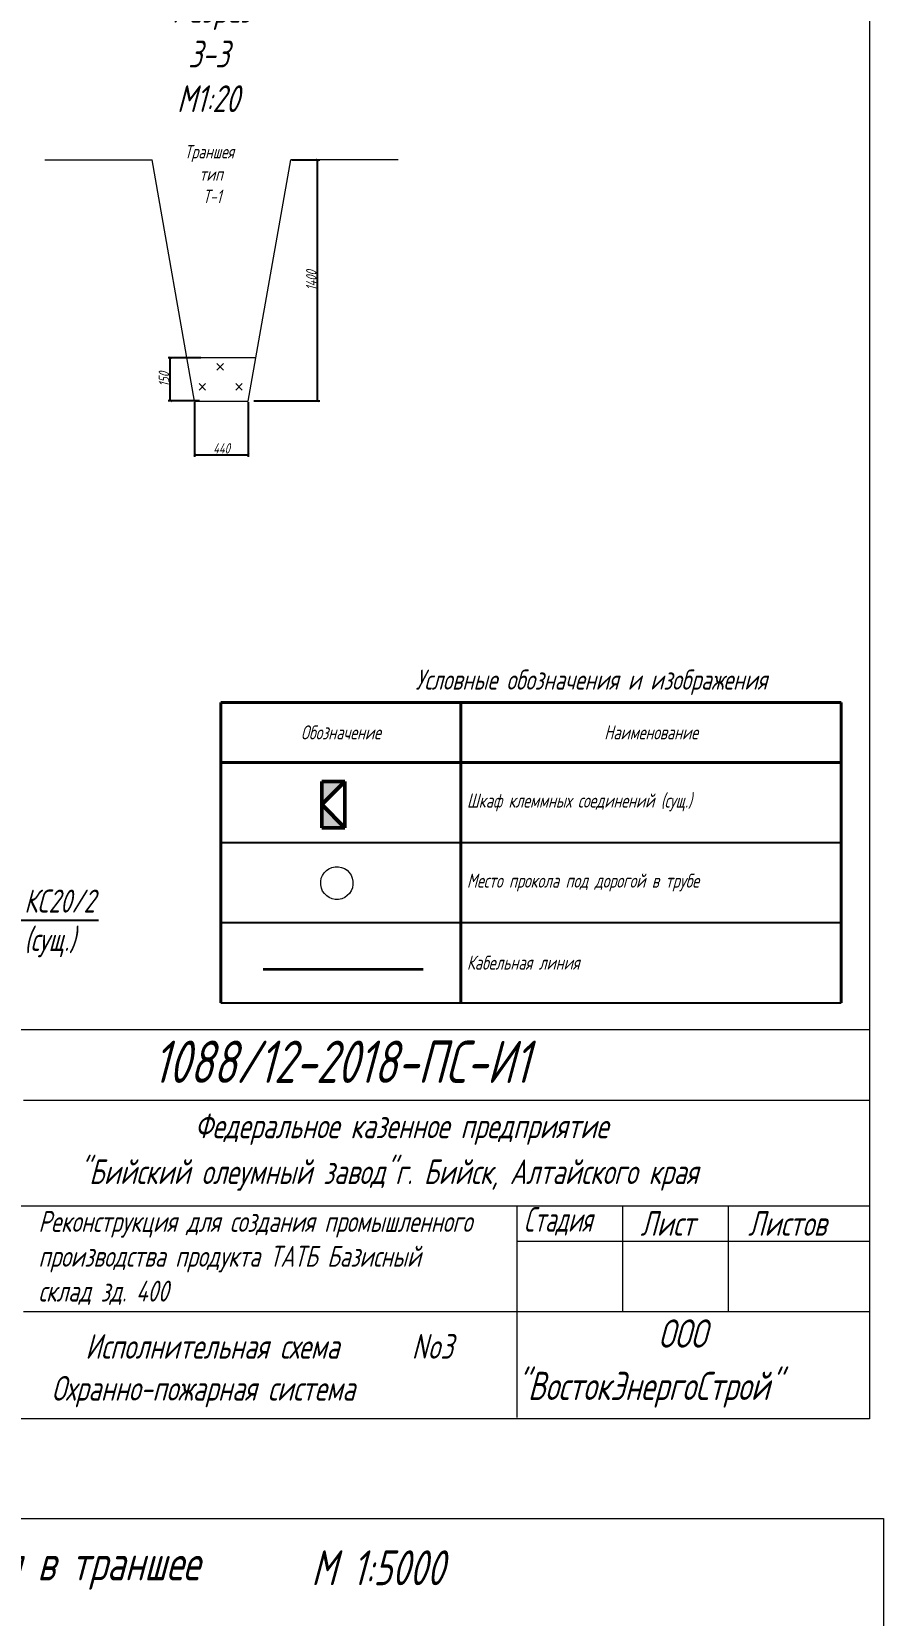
# Model space of a CAD drawing. Header units: millimetres. Extents: x 13096 to 18634, y -492 to 9335.
# Drawn here: x 17040 to 17529, y 5014 to 5924 of the extents above; entities that cross this region are included whole.
import ezdxf
from ezdxf import colors
from ezdxf.entities.mleader import LeaderData, LeaderLine
from ezdxf.enums import TextEntityAlignment as Align
from ezdxf.math import Vec2, Vec3

# ---------------------------------------------------------------- set-up
doc = ezdxf.new("R2010")
doc.units = ezdxf.units.MM
doc.layers.get('Defpoints').update_dxf_attribs({"color": 33})
for name, color, linetype, lineweight in [('ИИ_ОФОРМЛЕНИЕ_025', 7, 'Continuous', 25), ('Линия выноска', 137, 'Continuous', 20), ('Линия связи (Вновь)', 3, 'Continuous', 60), ('Размерная', 4, 'Continuous', 25), ('Рамка толстая', 7, 'Continuous', 60), ('Строительный', 251, 'Continuous', 13), ('ТаБлица', 253, 'Continuous', 25), ('текст', 7, 'Continuous', 25), ('Щиты пульты (Вновь)', 5, 'Continuous', 50), ('Элемент эл. схем', 7, 'Continuous', 35)]:
    doc.layers.add(name, color=color, linetype=linetype, lineweight=lineweight)
doc.styles.add('Simplex', font='simplex.shx', dxfattribs={"width": 0.7, "oblique": 15})
doc.styles.get("Standard").update_dxf_attribs({"font": 'arial.ttf'})
doc.dimstyles.new('Simplex', dxfattribs={"dimtxt": 2.5, "dimasz": 2.5, "dimexe": 1.25, "dimexo": 0.625, "dimtad": 1, "dimtxsty": 'Simplex', "dimcen": 2.5, "dimclrt": 2, "dimadec": 0, "dimazin": 0, "dimtfac": 1, "dimtmove": 0, "dimatfit": 3, "dimfxl": 1, "dimarcsym": 0})

# ---------------------------------------------------------------- blocks, each defined once
blk = doc.blocks.new('_None')
blk = doc.blocks.new('_ArchTick')
at = {"color": 0, "linetype": 'ByBlock', "const_width": 0.15}
blk.add_lwpolyline([(-0.5, -0.5), (0.5, 0.5)], dxfattribs=at)
blk = doc.blocks.new('*D162')
at = {"layer": 'Defpoints', "color": 0, "lineweight": 80, "transparency": 16777216}
for p in [(17188.95, 5850.21), (17204.35, 5850.21), (17167.07, 5711.75)]:
    blk.add_point(p, dxfattribs=at)
at = {"layer": 'Размерная', "color": 0, "lineweight": -2, "transparency": 16777216}
for p, q in [((17189.57, 5850.21), (17205.6, 5850.21)), ((17204.35, 5711.75), (17204.35, 5850.21)), ((17167.69, 5711.75), (17205.6, 5711.75))]:
    blk.add_line(p, q, dxfattribs=at)
at = {"layer": 'Размерная', "color": 0, "lineweight": -2, "transparency": 16777216, "xscale": 1.5, "yscale": 1.5, "zscale": 1.5}
for p, rotation in [((17204.35, 5850.21), 90), ((17204.35, 5711.75), 270)]:
    blk.add_blockref('_ArchTick', p, dxfattribs=dict(at, rotation=rotation))
at = {"layer": 'Размерная', "color": 2, "lineweight": 20, "transparency": 16777216, "insert": (17200.72, 5780.98), "char_height": 2, "attachment_point": 5, "rotation": 90, "style": 'Simplex'}
blk.add_mtext('{\\H3x;1400}', dxfattribs=at)
blk = doc.blocks.new('*D163')
at = {"layer": 'Defpoints', "color": 0, "lineweight": 80, "transparency": 16777216}
for p in [(17133.71, 5711.61), (17164.51, 5711.61), (17164.51, 5680.86)]:
    blk.add_point(p, dxfattribs=at)
at = {"layer": 'Размерная', "color": 0, "lineweight": -2, "transparency": 16777216}
for p, q in [((17133.71, 5710.99), (17133.71, 5679.61)), ((17164.51, 5710.99), (17164.51, 5679.61)), ((17133.71, 5680.86), (17164.51, 5680.86))]:
    blk.add_line(p, q, dxfattribs=at)
at = {"layer": 'Размерная', "color": 0, "lineweight": -2, "transparency": 16777216, "xscale": 1.5, "yscale": 1.5, "zscale": 1.5, "rotation": 180}
blk.add_blockref('_ArchTick', (17133.71, 5680.86), dxfattribs=at)
at = {"layer": 'Размерная', "color": 0, "lineweight": -2, "transparency": 16777216, "xscale": 1.5, "yscale": 1.5, "zscale": 1.5}
blk.add_blockref('_ArchTick', (17164.51, 5680.86), dxfattribs=at)
at = {"layer": 'Размерная', "color": 2, "lineweight": 20, "transparency": 16777216, "insert": (17149.11, 5684.49), "char_height": 2, "attachment_point": 5, "style": 'Simplex'}
blk.add_mtext('{\\H3x;440}', dxfattribs=at)
blk = doc.blocks.new('*T164')
at = {"layer": 'ТаБлица', "color": 0, "linetype": 'ByBlock', "lineweight": 40, "transparency": 16777216}
for p, q in [((0, 0), (356.5, 0)), ((0, 0), (0, -172.5)), ((138, 0), (138, -172.5)), ((356.5, 0), (356.5, -172.5)), ((0, -34.5), (356.5, -34.5))]:
    blk.add_line(p, q, dxfattribs=at)
at = {"layer": 'ТаБлица', "color": 5, "linetype": 'ByBlock', "lineweight": 25, "transparency": 16777216}
for p, q in [((0, -80.5), (356.5, -80.5)), ((0, -126.5), (356.5, -126.5)), ((0, -172.5), (356.5, -172.5))]:
    blk.add_line(p, q, dxfattribs=at)
at = {"layer": 'ТаБлица', "color": 2, "lineweight": 20, "transparency": 16777216, "char_height": 8.05, "style": 'Simplex'}
for s, insert, width, attachment_point in [('Обозначение', (69, -17.25), 138, 5), ('Наименование', (247.25, -17.25), 218.5, 5), ('Шкаф клеммных соединений (сущ.)', (141.45, -57.5), 211.6, 4), ('Место прокола под дорогой в трубе', (141.45, -103.5), 211.6, 4), ('Кабельная линия', (141.45, -149.5), 211.6, 4)]:
    blk.add_mtext(s, dxfattribs=dict(at, insert=insert, width=width, attachment_point=attachment_point))
blk = doc.blocks.new('A$C4BB167BF')
at = {"layer": 'Щиты пульты (Вновь)', "true_color": 0xc7c8ca}
h = blk.add_hatch(color=9, dxfattribs=at)
h.paths.add_polyline_path([(0, 3), (0, 0), (3, 3)])
h.paths.add_polyline_path([(6, 3), (3, 3), (6, 0)])
at = {"layer": 'Щиты пульты (Вновь)', "color": 252, "true_color": 0x939598}
for p, q in [((0, 3), (0, 0)), ((6, 3), (0, 3)), ((0, 0), (3, 3)), ((3, 3), (6, 0)), ((6, 0), (6, 3)), ((0, 0), (6, 0))]:
    blk.add_line(p, q, dxfattribs=at)
blk = doc.blocks.new('*D209')
at = {"layer": 'Defpoints', "color": 0, "lineweight": 80, "transparency": 16777216}
for p in [(17119.68, 5736.55), (17137.87, 5736.55), (17137.13, 5711.79)]:
    blk.add_point(p, dxfattribs=at)
at = {"layer": 'Размерная', "color": 0, "lineweight": -2, "transparency": 16777216}
for p, q in [((17137.25, 5736.55), (17118.43, 5736.55)), ((17119.68, 5711.79), (17119.68, 5736.55)), ((17136.5, 5711.79), (17118.43, 5711.79))]:
    blk.add_line(p, q, dxfattribs=at)
at = {"layer": 'Размерная', "color": 0, "lineweight": -2, "transparency": 16777216, "xscale": 1.5, "yscale": 1.5, "zscale": 1.5}
for p, rotation in [((17119.68, 5736.55), 90), ((17119.68, 5711.79), 270)]:
    blk.add_blockref('_ArchTick', p, dxfattribs=dict(at, rotation=rotation))
at = {"layer": 'Размерная', "color": 2, "lineweight": 20, "transparency": 16777216, "insert": (17116.06, 5724.17), "char_height": 2, "attachment_point": 5, "rotation": 90, "style": 'Simplex'}
blk.add_mtext('{\\H3x;150}', dxfattribs=at)

msp = doc.modelspace()

# ---------------------------------------------------------------- linework, layer by layer
at = {"color": 18, "lineweight": 20, "true_color": 0x000000}
for p, q in [((16772.05046, 5350.65102), (17521.30046, 5350.65102)), ((17035.30046, 5310.15102), (17521.30046, 5310.15102)), ((16772.05046, 5249.40102), (17521.30046, 5249.40102)), ((17318.80046, 5249.40102), (17318.80046, 5127.90102)), ((17379.55046, 5249.40102), (17379.55046, 5188.65102)), ((17440.30046, 5249.40102), (17440.30046, 5188.65102)), ((17318.80046, 5229.15102), (17521.30046, 5229.15102)), ((17035.30046, 5188.65102), (17521.30046, 5188.65102))]:
    msp.add_line(p, q, dxfattribs=at)
msp.add_ellipse((17215.39755, 5434.78781), major_axis=(1.01119, -9.36317), ratio=0.990291513, start_param=-7.853981634, end_param=-1.570796327, dxfattribs=at)
at = {"layer": 'Линия связи (Вновь)', "color": 18, "lineweight": 35, "true_color": 0x000000}
msp.add_line((17172.99685, 5385.42369), (17264.99685, 5385.42369), dxfattribs=at)
at = {"layer": 'Рамка толстая', "color": 18, "lineweight": 20, "true_color": 0x000000}
for p, q in [((17521.44636, 6460.09768), (17521.44636, 5126.97268)), ((17521.44636, 5126.97268), (16552.82136, 5126.97268)), ((16560.76082, 5069.83776), (17529.38582, 5069.83776)), ((17529.38582, 5069.83776), (17529.38582, 3736.71276))]:
    msp.add_line(p, q, dxfattribs=at)
at = {"layer": 'Строительный', "color": 18, "lineweight": 20, "true_color": 0x000000}
for p, q in [((17146.46618, 5733.16833), (17150.20819, 5729.42632)), ((17150.20819, 5733.16833), (17146.46618, 5729.42632)), ((17136.26282, 5721.66677), (17140.00483, 5717.92476)), ((17140.00483, 5721.66677), (17136.26282, 5717.92476)), ((17157.29728, 5721.66677), (17161.03929, 5717.92476)), ((17161.03929, 5721.66677), (17157.29728, 5717.92476))]:
    msp.add_line(p, q, dxfattribs=at)
at = {"layer": 'Элемент эл. схем', "color": 18, "lineweight": 20, "true_color": 0x000000}
for p, q in [((17047.66816, 5850.21177), (17109.26816, 5850.21177)), ((17133.70708, 5711.61177), (17109.26816, 5850.21177)), ((17164.50708, 5711.61177), (17188.946, 5850.21177)), ((17250.546, 5850.21177), (17188.946, 5850.21177)), ((17128.97111, 5736.64795), (17168.61076, 5736.68126)), ((17133.70708, 5711.61177), (17164.50708, 5711.61177))]:
    msp.add_line(p, q, dxfattribs=at)

# ---------------------------------------------------------------- block references
msp.add_blockref('*T164', (17148.69634, 5538.58029))
at = {"color": 18, "lineweight": 20, "true_color": 0x000000, "xscale": 4.41, "yscale": 4.41, "zscale": 4.41, "rotation": 90}
msp.add_blockref('A$C4BB167BF', (17219.98803, 5466.60748), dxfattribs=at)

# ---------------------------------------------------------------- texts
at = {"color": 18, "lineweight": 20, "true_color": 0x000000, "style": 'Simplex', "oblique": 15}
for s, height, width, p in [('1088/12-2018-ПС-И1', 24.3, 0.7, (17109.80488, 5319.98673)), ('Федеральное казенное предприятие', 14.175, 0.7, (17133.65098, 5288.21352)), ('"Бийский олеумный завод"г. Бийск, Алтайского края', 14.175, 0.7, (17067.17992, 5261.88852)), ('Стадия', 14.175, 0.6, (17322.75223, 5234.55102)), ('Лист', 14.175, 0.7, (17389.84421, 5232.18852)), ('Листов', 14.175, 0.7, (17451.69195, 5232.18852)), ('ООО', 16.2, 0.7, (17400.06007, 5167.91887)), ('Исполнительная схема ', 14.175, 0.7, (17070.88643, 5161.56989)), ('No3', 14.175, 0.7, (17258.46893, 5161.56989)), ('Охранно-пожарная система', 14.175, 0.7, (17051.46198, 5137.48938)), ('"ВостокЭнергоСтрой"', 16.2, 0.7, (17318.40633, 5137.83316))]:
    msp.add_text(s, height=height, dxfattribs=dict(at, width=width)).set_placement(p)
at = {"layer": 'ИИ_ОФОРМЛЕНИЕ_025', "color": 18, "lineweight": 20, "true_color": 0x000000, "insert": (17043.96095, 5246.40331), "char_height": 12, "attachment_point": 1}
msp.add_mtext_dynamic_manual_height_columns('{\\Fsimplex|c204;\\Q15;\\W0.7;\\C2;Реконструкция для создания промышленного производства продукта ТАТБ Базисный склад зд. 400}', width=276.2589272, gutter_width=12.5, heights=[0], dxfattribs=at)
at = {"layer": 'ТаБлица', "color": 18, "lineweight": 20, "true_color": 0x000000, "insert": (17361.57821, 5550.08029), "char_height": 11.5, "width": 425.2362496, "attachment_point": 5, "style": 'Simplex'}
msp.add_mtext('Условные обозначения и изображения', dxfattribs=at)
at = {"layer": 'текст', "color": 18, "lineweight": 20, "true_color": 0x000000, "style": 'Simplex', "oblique": 15, "width": 0.7}
for s, p in [('укладки кабеля в траншее', (17013.30811, 5034.26752)), ('М 1:5000', (17238.81024, 5031.48899))]:
    msp.add_text(s, height=20, dxfattribs=at).set_placement(p, align=Align.CENTER)
at = {"layer": 'текст', "color": 18, "lineweight": 20, "true_color": 0x000000, "attachment_point": 1, "style": 'Simplex'}
for s, width, insert, char_height in [('\\pi6.9573;Разрез \\P\\pi16.121;3-3\\P\\pi9.7045;М1:20', 65.8694283, (17113.8291, 5944.37217), 15.4), ('\\pi-3.6664;Траншея\\P\\pi4.951;тип \\P\\pi6.8981;Т-1', 25.8694283, (17131.53089, 5858.72534), 7.7)]:
    msp.add_mtext_dynamic_manual_height_columns(s, width=width, gutter_width=12.5, heights=[0], dxfattribs=dict(at, insert=insert, char_height=char_height))

# ---------------------------------------------------------------- dimensions: what is measured, and where the dimension line sits
at = {"layer": 'Размерная', "color": 18, "lineweight": 20, "true_color": 0x000000}
for base, p1, p2, text, picture, middle in [((17204.346, 5850.21177), (17167.06922, 5711.74628), (17188.946, 5850.21177), '{\\H3x;1400}', '*D162', (17200.721, 5780.97903)), ((17119.68219, 5736.54901), (17137.1272, 5711.79416), (17137.87249, 5736.54901), '{\\H3x;150}', '*D209', (17116.05719, 5724.17158))]:
    dim = msp.add_linear_dim(base=base, p1=p1, p2=p2, angle=90, text=text, dimstyle='Simplex', override={"dimtxt": 2, "dimasz": 1.5, "dimlfac": 20, "dimrnd": 1, "dimtxsty": 'Simplex', "dimblk1": 'ArchTick', "dimblk2": 'ArchTick', "dimsah": 1}, dxfattribs=at)
    dim.commit()
    dim.dimension.update_dxf_attribs({"geometry": picture, "text_midpoint": middle})
dim = msp.add_linear_dim(base=(17164.50708, 5680.86439), p1=(17133.70708, 5711.61177), p2=(17164.50708, 5711.61177), text='{\\H3x;440}', dimstyle='Simplex', override={"dimtxt": 2, "dimasz": 1.5, "dimlfac": 20, "dimrnd": 1, "dimtxsty": 'Simplex', "dimblk1": 'ArchTick', "dimblk2": 'ArchTick', "dimsah": 1}, dxfattribs=at)
dim.commit()
dim.dimension.update_dxf_attribs({"geometry": '*D163', "text_midpoint": (17149.10708, 5684.48939)})

# ---------------------------------------------------------------- leaders
at = {"layer": 'Линия выноска', "color": 18, "lineweight": 20, "true_color": 0x000000}
ml = msp.add_multileader_mtext('Standard', dxfattribs=at)
ml.set_content('КС20/2\\P(сущ.)', color=2, style='Simplex')
ml.set_leader_properties()
ml.set_arrow_properties(name='NONE')
ml.build(insert=Vec2(0, 0))
ml.multileader.update_dxf_attribs({"text_left_attachment_type": 6, "text_right_attachment_type": 6, "dogleg_length": 0, "arrow_head_size": 17.64})
ctx = ml.context
ctx.base_point, ctx.char_height, ctx.arrow_head_size, ctx.landing_gap_size, ctx.plane_origin = Vec3(17026.98082, 5413.43281), 13.23, 17.64, 8.82, Vec3(17161.2713, 5279.94264)
ctx.left_attachment, ctx.right_attachment = 6, 6
notes = []
notes.append((ctx, [(0, (1, 1, 0), (17026.98082, 5413.43281), (1, 0), 0, [(0, [(16953.64124, 5444.6119)], 0, [])])]))
ctx.mtext.insert, ctx.mtext.flow_direction = Vec3(17035.80082, 5431.07281), 5
for ctx, leaders in notes:
    for number, flags, end, landing, length, lines in leaders:
        leader = LeaderData()
        leader.index, (leader.has_last_leader_line, leader.has_dogleg_vector, leader.attachment_direction) = number, flags
        leader.last_leader_point, leader.dogleg_vector, leader.dogleg_length = Vec3(end), Vec3(landing), length
        for number, points, colour, breaks in lines:
            line = LeaderLine()
            line.index, line.vertices, line.color, line.breaks = number, Vec3.list(points), colors.encode_raw_color(colour), breaks
            leader.lines.append(line)
        ctx.leaders.append(leader)

doc.saveas('drawing.dxf')
